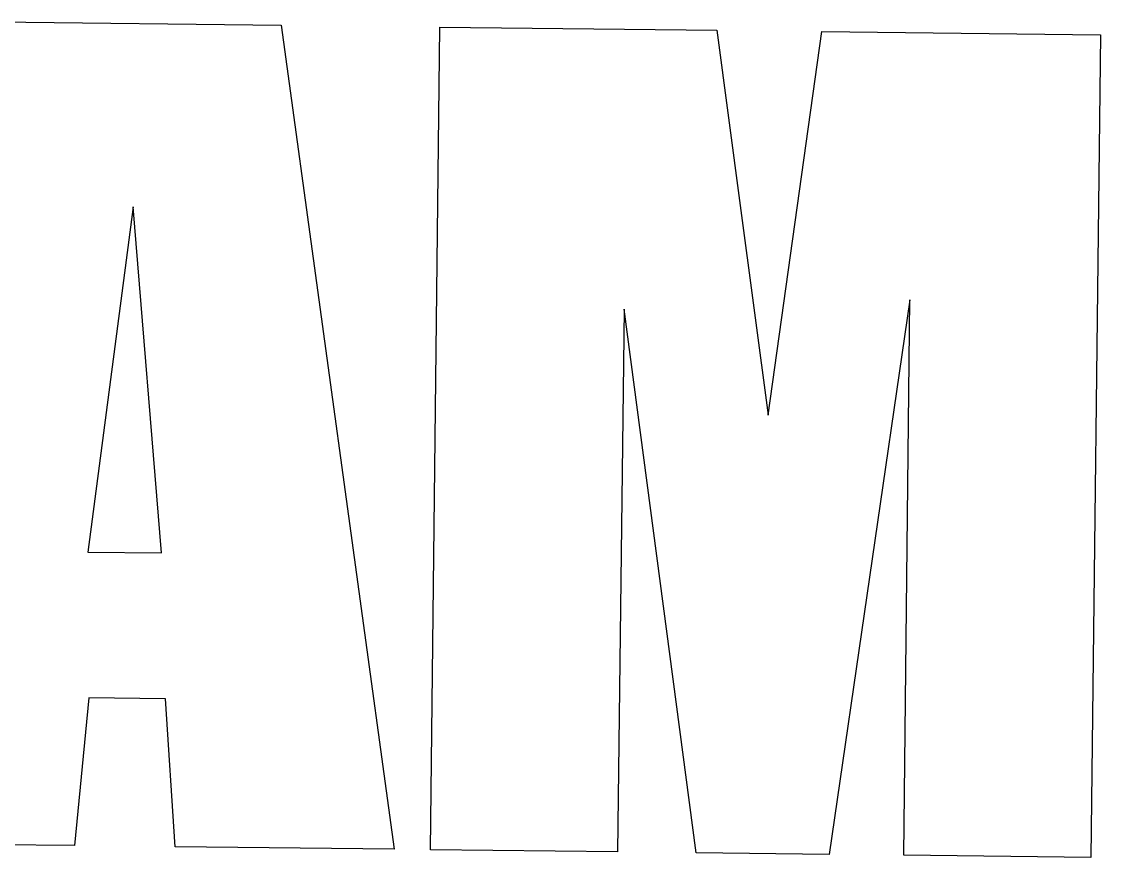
# Model space of a CAD drawing. Header units: millimetres. Extents: x -658 to 1307, y -81 to 472.
# Drawn here: x 599.88 to 606.44, y 317.64 to 322.72 of the extents above; entities that cross this region are included whole.
import ezdxf

# ---------------------------------------------------------------- set-up
doc = ezdxf.new("R2010")
doc.units = ezdxf.units.MM
doc.layers.get('0').update_dxf_attribs({"true_color": 0xffffff})
doc.layers.add('version_135', color=190, linetype='Continuous', true_color=0x9900ff)

# ---------------------------------------------------------------- blocks, each defined once
blk = doc.blocks.new('Group_21')
for p, q in [((4.1973, -32.2039, 0.0006), (6.0764, -32.2258, 0.0006)), ((4.1973, -32.2039, -0.2994), (6.0764, -32.2258, -0.2994)), ((6.0764, -32.2258, 0.0006), (6.7617, -37.2341, 0.0007)), ((6.0764, -32.2258, -0.2994), (6.7617, -37.2341, -0.2993)), ((6.0764, -32.2258, 0.0006), (6.0764, -32.2258, -0.2994)), ((6.9825, -37.2366, 0.0007), (7.0407, -32.237, 0.0006)), ((6.9825, -37.2366, -0.2993), (7.0407, -32.237, -0.2994)), ((7.0407, -32.237, 0.0006), (8.7229, -32.2566, 0.0006)), ((7.0407, -32.237, -0.2994), (8.7229, -32.2566, -0.2994)), ((7.0407, -32.237, 0.0006), (7.0407, -32.237, -0.2994)), ((8.7229, -32.2566, 0.0006), (8.7229, -32.2566, -0.2994)), ((9.0347, -34.5951, 0.0007), (9.3606, -32.264, 0.0006)), ((9.0347, -34.5951, -0.2993), (9.3606, -32.264, -0.2994)), ((9.3606, -32.264, 0.0006), (11.0522, -32.2837, 0.0006)), ((9.3606, -32.264, -0.2994), (11.0522, -32.2837, -0.2994)), ((9.3606, -32.264, 0.0006), (9.3606, -32.264, -0.2994)), ((11.0522, -32.2837, 0.0006), (10.9939, -37.2834, 0.0007)), ((11.0522, -32.2837, -0.2994), (10.9939, -37.2834, -0.2993)), ((11.0522, -32.2837, 0.0006), (11.0522, -32.2837, -0.2994)), ((5.1764, -33.3302, 0.0007), (4.9024, -35.4273, 0.0007)), ((5.1764, -33.3302, -0.2993), (4.9024, -35.4273, -0.2993)), ((5.35, -35.4325, -0.2993), (5.1764, -33.3302, -0.2993)), ((5.1764, -33.3302, 0.0007), (5.1764, -33.3302, -0.2993)), ((8.8649, -33.3213, 0.0007), (8.8649, -33.3213, -0.2993)), ((9.8953, -33.8948, 0.0007), (9.4036, -37.2648, 0.0007)), ((9.8953, -33.8948, -0.2993), (9.4036, -37.2648, -0.2993)), ((9.8575, -37.2701, 0.0007), (9.8953, -33.8948, 0.0007)), ((9.8575, -37.2701, -0.2993), (9.8953, -33.8948, -0.2993)), ((9.8953, -33.8948, 0.0007), (9.8953, -33.8948, -0.2993)), ((8.1589, -33.9518, 0.0007), (8.1189, -37.2499, 0.0007)), ((8.1589, -33.9518, -0.2993), (8.1189, -37.2499, -0.2993)), ((8.5976, -37.2554, 0.0007), (8.1589, -33.9518, 0.0007)), ((8.5976, -37.2555, -0.2993), (8.1589, -33.9518, -0.2993)), ((8.1589, -33.9518, 0.0007), (8.1589, -33.9518, -0.2993)), ((9.0347, -34.5951, 0.0007), (9.0347, -34.5951, -0.2993)), ((4.9024, -35.4273, 0.0007), (5.35, -35.4325, 0.0007)), ((4.9024, -35.4273, -0.2993), (5.35, -35.4325, -0.2993)), ((4.9024, -35.4273, 0.0007), (4.9024, -35.4273, -0.2993)), ((5.35, -35.4325, 0.0007), (5.35, -35.4325, -0.2993)), ((4.9087, -36.3137, 0.0007), (4.82, -37.2115, 0.0007)), ((4.9087, -36.3137, -0.2993), (4.82, -37.2115, -0.2993)), ((5.3737, -36.3192, 0.0007), (4.9087, -36.3137, 0.0007)), ((5.3737, -36.3192, -0.2993), (4.9087, -36.3137, -0.2993)), ((4.9087, -36.3137, 0.0007), (4.9087, -36.3137, -0.2993)), ((5.433, -37.2186, 0.0007), (5.3737, -36.3192, 0.0007)), ((5.433, -37.2186, -0.2993), (5.3737, -36.3192, -0.2993)), ((5.3737, -36.3192, 0.0007), (5.3737, -36.3192, -0.2993)), ((4.82, -37.2115, 0.0007), (3.4759, -37.1958, 0.0007)), ((4.82, -37.2115, -0.2993), (3.4759, -37.1958, -0.2993)), ((4.82, -37.2115, 0.0007), (4.82, -37.2115, -0.2993)), ((6.7617, -37.2341, 0.0007), (5.433, -37.2186, 0.0007)), ((6.7617, -37.2341, -0.2993), (5.433, -37.2186, -0.2993)), ((5.433, -37.2186, 0.0007), (5.433, -37.2186, -0.2993)), ((6.7617, -37.2341, 0.0007), (6.7617, -37.2341, -0.2993)), ((8.1189, -37.2499, 0.0007), (6.9825, -37.2366, 0.0007)), ((8.1189, -37.2499, -0.2993), (6.9825, -37.2366, -0.2993)), ((6.9825, -37.2366, 0.0007), (6.9825, -37.2366, -0.2993)), ((8.1189, -37.2499, 0.0007), (8.1189, -37.2499, -0.2993)), ((9.4036, -37.2648, 0.0007), (8.5976, -37.2554, 0.0007)), ((8.5976, -37.2554, 0.0007), (8.5976, -37.2555, -0.2993)), ((9.4036, -37.2648, -0.2993), (8.5976, -37.2555, -0.2993)), ((9.4036, -37.2648, 0.0007), (9.4036, -37.2648, -0.2993)), ((10.9939, -37.2834, 0.0007), (9.8575, -37.2701, 0.0007)), ((10.9939, -37.2834, -0.2993), (9.8575, -37.2701, -0.2993)), ((9.8575, -37.2701, 0.0007), (9.8575, -37.2701, -0.2993)), ((10.9939, -37.2834, 0.0007), (10.9939, -37.2834, -0.2993))]:
    blk.add_line(p, q)
at = {"color": 153, "true_color": 0x6495ed}
blk.add_line((5.35, -35.4325, 0.0007), (5.1764, -33.3302, 0.0007), dxfattribs=at)
for points in [[(8.7229, -32.2566, 0.0006), (8.8649, -33.3213, 0.0007), (9.0347, -34.5951, 0.0007)], [(8.7229, -32.2566, -0.2994), (8.8649, -33.3213, -0.2993), (9.0347, -34.5951, -0.2993)]]:
    blk.add_polyline3d(points)

msp = doc.modelspace()

# ---------------------------------------------------------------- block references
at = {"layer": 'version_135'}
msp.add_blockref('Group_21', (595.385, 354.9219, 0.0008), dxfattribs=at)

doc.saveas('drawing.dxf')
